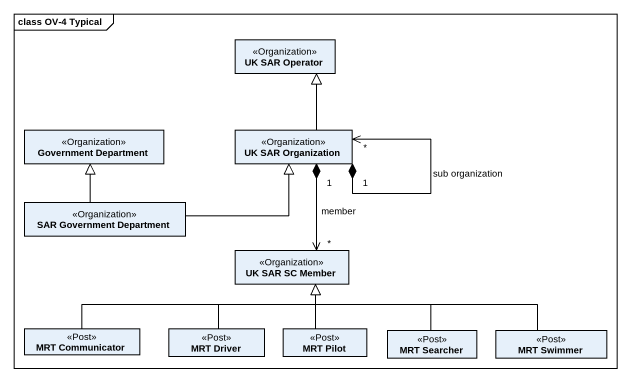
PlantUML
@startuml
mainframe class OV-4 Typical
hide circle
hide empty members
class "UK SAR Operator" as UK_SAR_Operator <<Organization>>
class "Government Department" as Government_Department <<Organization>>
class "UK SAR Organization" as UK_SAR_Organization <<Organization>>
class "SAR Government Department" as SAR_Government_Department <<Organization>>
class "UK SAR SC Member" as UK_SAR_SC_Member <<Organization>>
class "MRT Communicator" as MRT_Communicator <<Post>>
class "MRT Driver" as MRT_Driver <<Post>>
class "MRT Pilot" as MRT_Pilot <<Post>>
class "MRT Searcher" as MRT_Searcher <<Post>>
class "MRT Swimmer" as MRT_Swimmer <<Post>>
UK_SAR_Organization -up-|> UK_SAR_Operator
UK_SAR_Organization "1" *--> "*" UK_SAR_Organization : sub organization
UK_SAR_Organization "1" *--> "*" UK_SAR_SC_Member : member
SAR_Government_Department -up-|> Government_Department
SAR_Government_Department -right-|> UK_SAR_Organization
MRT_Communicator -right-|> UK_SAR_SC_Member
MRT_Driver -up-|> UK_SAR_SC_Member
MRT_Pilot -up-|> UK_SAR_SC_Member
MRT_Searcher -left-|> UK_SAR_SC_Member
MRT_Swimmer -left-|> UK_SAR_SC_Member
@enduml
